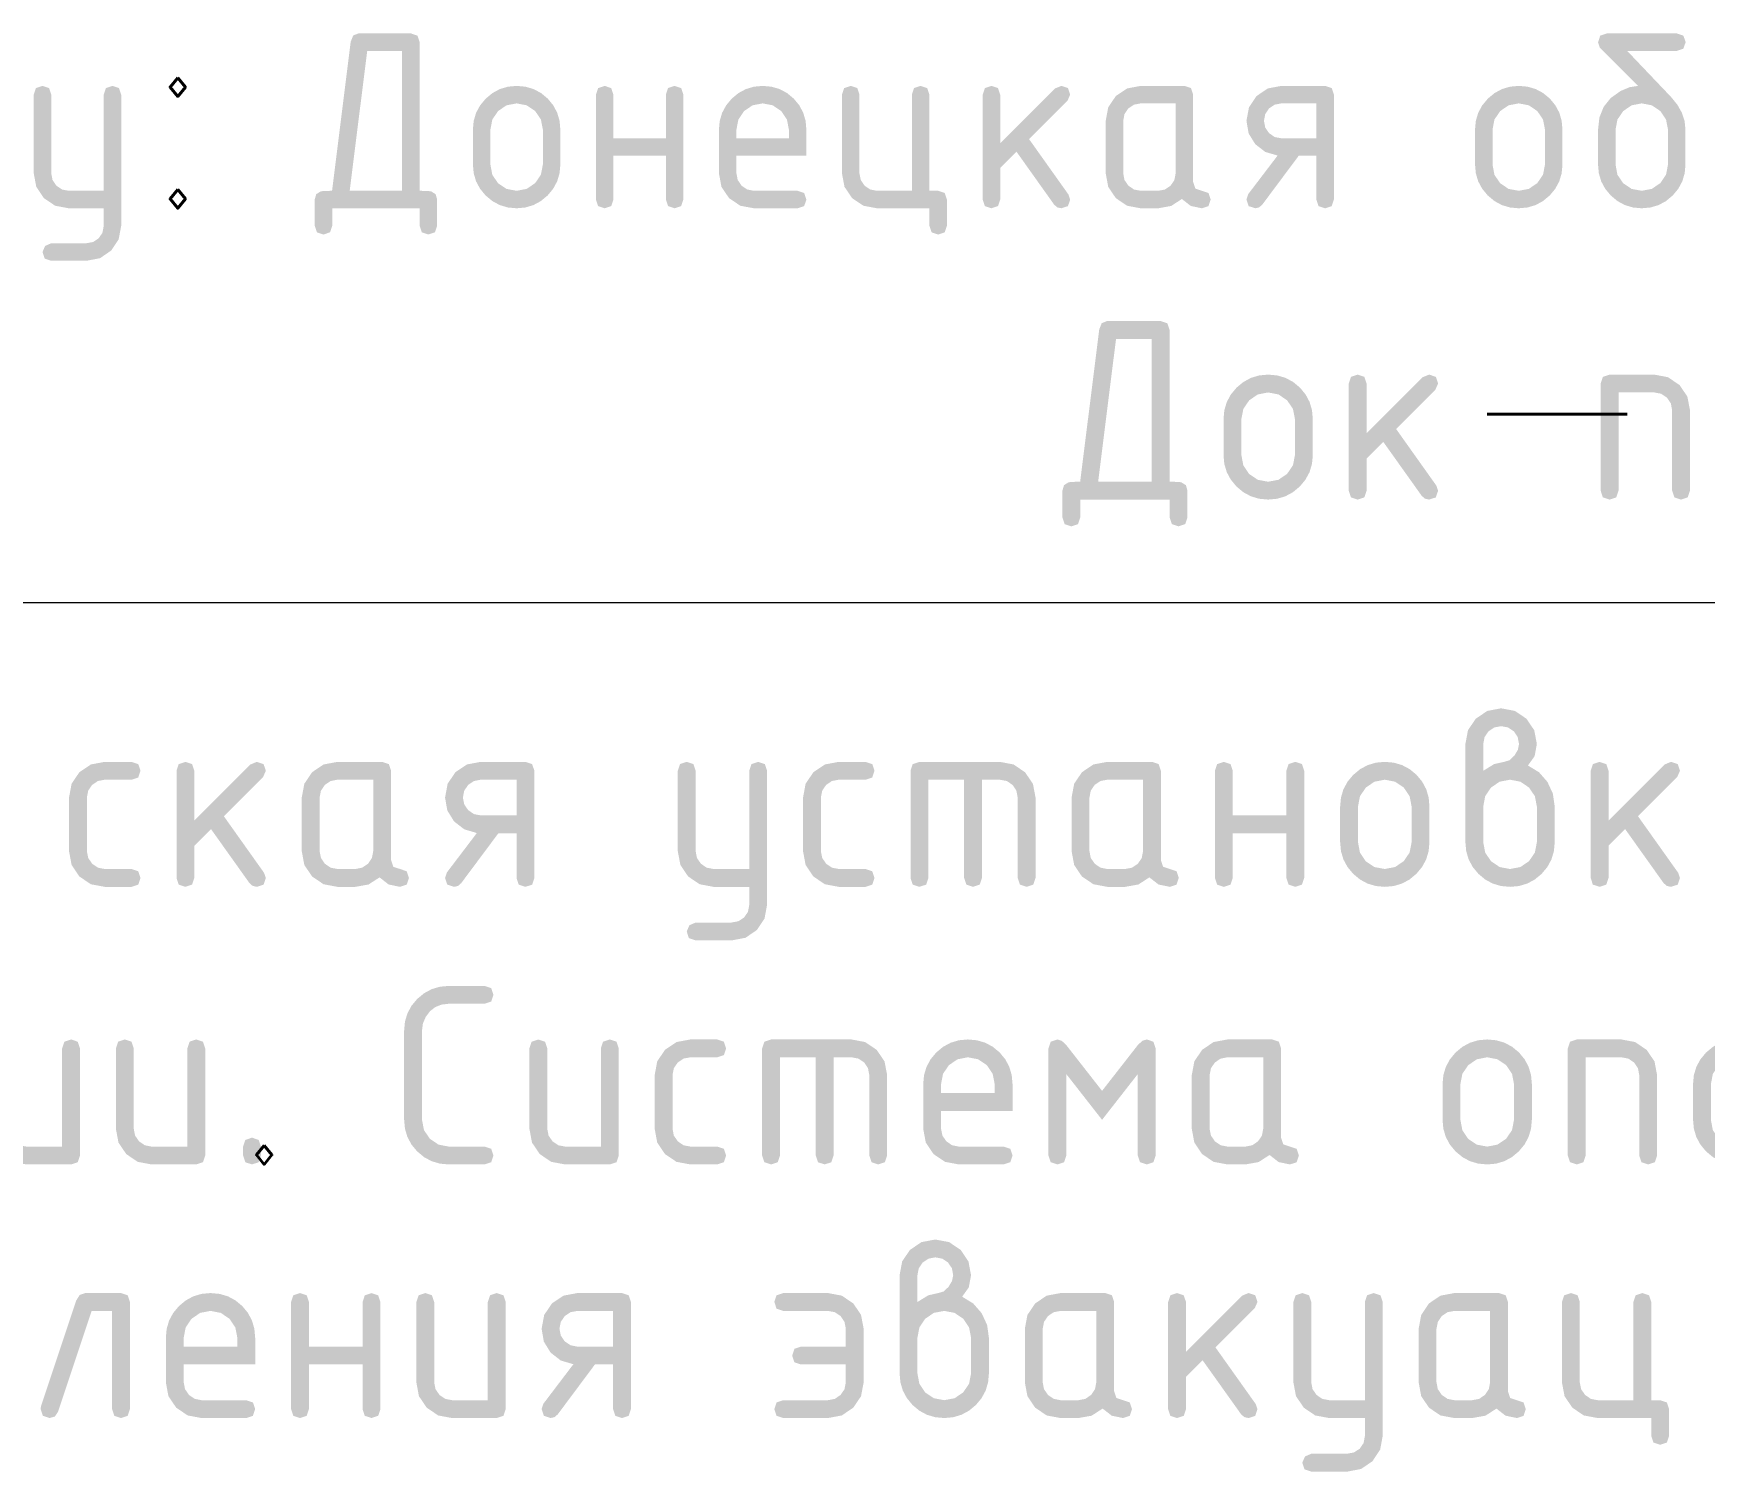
# Model space of a CAD drawing. Header units: millimetres. Extents: x 0 to 420, y 0 to 297.
# Drawn here: x 338.16 to 358.8, y 15.81 to 33.57 of the extents above; entities that cross this region are included whole.
import ezdxf

# ---------------------------------------------------------------- set-up
doc = ezdxf.new("R2010")
doc.units = ezdxf.units.MM
doc.styles.get("Standard").update_dxf_attribs({"font": 'STANDARD'})

msp = doc.modelspace()

# ---------------------------------------------------------------- hatches: boundary and pattern name
h = msp.add_hatch(color=7)
h.paths.add_polyline_path([(342.931117, 31.627748), (343.023307, 31.626095), (343.071677, 31.621134), (343.128245, 31.585718), (343.147193, 31.51971), (343.147193, 31.195595), (343.120046, 31.114705), (343.039155, 31.087557), (342.958057, 31.114705), (342.931117, 31.195595), (342.931117, 31.411672), (341.851286, 31.411672), (341.851286, 31.195595), (341.824139, 31.114705), (341.743248, 31.087557), (341.66215, 31.114705), (341.63521, 31.195595), (341.63521, 31.51971), (341.653882, 31.585718), (341.710175, 31.621134), (341.7582, 31.626095), (341.849632, 31.627748), (342.08004, 33.470461), (342.110357, 33.546391), (342.175401, 33.571885), (342.823079, 33.571885), (342.903969, 33.544737), (342.931117, 33.463846)], flags=0)
h.paths.add_polyline_path([(342.71504, 31.627748), (342.71504, 33.355808), (342.283439, 33.355808), (342.067362, 31.627748)], flags=0)
h = msp.add_hatch(color=7)
h.paths.add_polyline_path([(358.562664, 32.383464), (358.562664, 31.951863), (358.552751, 31.843644), (358.523046, 31.743848), (358.4736, 31.652424), (358.404466, 31.569319), (358.321378, 31.500271), (358.230075, 31.451015), (358.130606, 31.421499), (358.023025, 31.411672), (357.914806, 31.421499), (357.81501, 31.451015), (357.723586, 31.500271), (357.640481, 31.569319), (357.571433, 31.652424), (357.522177, 31.743848), (357.492661, 31.843644), (357.482834, 31.951863), (357.482834, 32.383464), (357.500309, 32.535496), (357.552769, 32.665824), (357.640266, 32.774448), (357.762851, 32.861368), (357.874541, 32.908015), (357.978376, 32.923655), (357.50378, 33.398252), (357.482834, 33.462193), (357.509774, 33.544324), (357.590872, 33.571885), (358.45628, 33.571885), (358.537171, 33.544737), (358.564318, 33.463846), (358.537171, 33.382749), (358.45628, 33.355808), (357.842777, 33.355808), (358.386275, 32.784749), (358.463368, 32.68957), (358.518498, 32.590928), (358.551614, 32.488876)], flags=0)
h.paths.add_polyline_path([(358.346588, 31.951863), (358.346588, 32.383464), (358.322748, 32.507832), (358.251779, 32.61277), (358.147117, 32.683739), (358.023025, 32.707579), (357.898243, 32.683739), (357.793719, 32.61277), (357.722543, 32.507832), (357.69891, 32.383464), (357.69891, 31.951863), (357.722199, 31.826117), (357.792617, 31.721455), (357.897279, 31.651037), (358.023025, 31.627748), (358.147117, 31.651382), (358.251779, 31.722557), (358.322748, 31.827081)], flags=0)
for points in [[(339.029453, 31.192288), (339.029453, 31.411672), (338.597851, 31.411672), (338.430075, 31.443091), (338.290824, 31.537349), (338.196842, 31.676944), (338.165698, 31.843825), (338.165698, 32.815617), (338.192639, 32.896508), (338.273736, 32.923655), (338.354627, 32.896508), (338.381775, 32.815617), (338.381775, 31.843825), (338.397553, 31.761073), (338.445164, 31.691138), (338.5151, 31.643527), (338.597851, 31.627748), (339.029453, 31.627748), (339.029453, 32.815617), (339.056393, 32.896508), (339.137491, 32.923655), (339.218382, 32.896508), (339.245529, 32.815617), (339.245529, 31.195595), (339.214592, 31.029404), (339.122057, 30.889671), (338.984253, 30.795138), (338.818337, 30.763443), (338.381775, 30.763443), (338.300677, 30.79059), (338.273736, 30.871481), (338.306258, 30.946997), (338.381775, 30.979519), (338.813927, 30.979519), (338.897781, 30.994746), (338.967165, 31.040153), (339.013812, 31.108779)], [(345.323953, 32.059901), (345.323953, 31.51971), (345.296806, 31.438613), (345.215915, 31.411672), (345.134818, 31.438613), (345.107877, 31.51971), (345.107877, 32.815617), (345.134818, 32.896508), (345.215915, 32.923655), (345.296806, 32.896508), (345.323953, 32.815617), (345.323953, 32.275977), (345.971631, 32.275977), (345.971631, 32.815617), (345.998572, 32.896508), (346.07967, 32.923655), (346.16056, 32.896508), (346.187708, 32.815617), (346.187708, 31.51971), (346.16056, 31.438613), (346.07967, 31.411672), (345.998572, 31.438613), (345.971631, 31.51971), (345.971631, 32.059901)], [(349.333909, 31.627748), (349.4148, 31.600601), (349.441947, 31.51971), (349.441947, 31.195595), (349.4148, 31.114705), (349.333909, 31.087557), (349.252811, 31.114705), (349.225871, 31.195595), (349.225871, 31.411672), (348.578193, 31.411672), (348.410417, 31.443091), (348.271166, 31.537349), (348.177184, 31.676944), (348.14604, 31.843825), (348.14604, 32.815617), (348.172981, 32.896508), (348.254078, 32.923655), (348.334969, 32.896508), (348.362116, 32.815617), (348.362116, 31.843825), (348.377895, 31.761073), (348.425506, 31.691138), (348.495442, 31.643527), (348.578193, 31.627748), (349.009794, 31.627748), (349.009794, 32.815617), (349.036735, 32.896508), (349.117833, 32.923655), (349.198723, 32.896508), (349.225871, 32.815617), (349.225871, 31.627748)], [(350.100134, 32.21369), (350.779232, 32.892787), (350.85585, 32.923655), (350.936741, 32.896508), (350.963889, 32.815617), (350.931367, 32.740652), (350.456771, 32.266056), (350.942942, 31.581997), (350.963889, 31.518056), (350.936741, 31.438199), (350.85585, 31.411672), (350.804519, 31.422972), (350.766002, 31.457423), (350.301328, 32.110613), (350.100134, 31.909419), (350.100134, 31.51971), (350.072987, 31.438613), (349.992096, 31.411672), (349.910999, 31.438613), (349.884058, 31.51971), (349.884058, 32.815617), (349.910999, 32.896508), (349.992096, 32.923655), (350.072987, 32.896508), (350.100134, 32.815617)], [(354.624981, 28.631724), (355.318409, 29.325153), (355.397233, 29.357123), (355.479847, 29.329494), (355.507476, 29.24688), (355.473852, 29.16971), (354.989334, 28.685192), (355.485428, 27.986802), (355.507476, 27.921759), (355.479847, 27.840179), (355.397233, 27.813169), (355.344799, 27.824814), (355.30518, 27.860023), (354.830584, 28.526442), (354.624981, 28.32139), (354.624981, 27.923412), (354.597351, 27.840592), (354.514738, 27.813169), (354.431917, 27.840592), (354.404494, 27.923412), (354.404494, 29.24688), (354.431917, 29.329494), (354.514738, 29.357123), (354.597351, 29.329494), (354.624981, 29.24688)], [(357.515274, 27.923412), (357.515274, 29.24688), (357.542697, 29.329494), (357.625517, 29.357123), (358.177284, 29.357123), (358.34692, 29.324877), (358.489272, 29.228139), (358.58601, 29.085787), (358.618256, 28.916151), (358.618256, 27.923412), (358.590626, 27.840592), (358.508013, 27.813169), (358.425193, 27.840592), (358.39777, 27.923412), (358.39777, 28.916151), (358.381716, 29.001658), (358.333829, 29.072696), (358.262791, 29.120583), (358.177284, 29.136637), (357.73576, 29.136637), (357.73576, 27.923412), (357.708131, 27.840592), (357.625517, 27.813169), (357.542697, 27.840592)], [(338.821776, 24.132315), (338.821776, 23.470305), (338.837968, 23.386383), (338.886819, 23.314863), (338.95834, 23.266011), (339.042262, 23.249819), (339.373542, 23.249819), (339.456156, 23.22219), (339.483785, 23.139576), (339.456156, 23.056756), (339.373542, 23.029333), (339.042262, 23.029333), (338.871248, 23.061235), (338.729172, 23.157215), (338.633191, 23.299291), (338.60129, 23.470305), (338.60129, 24.132315), (338.633191, 24.303123), (338.729172, 24.445405), (338.871248, 24.541179), (339.042262, 24.573287), (339.373542, 24.573287), (339.456156, 24.545658), (339.483785, 24.463044), (339.456156, 24.380224), (339.373542, 24.352801), (339.042262, 24.352801), (338.957444, 24.336678), (338.886268, 24.288309), (338.837899, 24.216927)], [(340.148996, 23.847888), (340.842424, 24.541317), (340.921248, 24.573287), (341.003862, 24.545658), (341.031491, 24.463044), (340.997867, 24.385874), (340.513349, 23.901356), (341.009443, 23.202966), (341.031491, 23.137923), (341.003862, 23.056343), (340.921248, 23.029333), (340.868814, 23.040978), (340.829195, 23.076187), (340.354599, 23.742606), (340.148996, 23.537554), (340.148996, 23.139576), (340.121366, 23.056756), (340.038752, 23.029333), (339.955932, 23.056756), (339.928509, 23.139576), (339.928509, 24.463044), (339.955932, 24.545658), (340.038752, 24.573287), (340.121366, 24.545658), (340.148996, 24.463044)], [(347.001267, 22.80554), (347.001267, 23.029333), (346.559744, 23.029333), (346.388729, 23.061304), (346.246653, 23.157766), (346.150673, 23.300393), (346.118771, 23.470305), (346.118771, 24.463044), (346.146194, 24.545658), (346.229014, 24.573287), (346.311628, 24.545658), (346.339257, 24.463044), (346.339257, 23.470305), (346.355449, 23.386383), (346.404301, 23.314863), (346.475821, 23.266011), (346.559744, 23.249819), (347.001267, 23.249819), (347.001267, 24.463044), (347.02869, 24.545658), (347.11151, 24.573287), (347.194123, 24.545658), (347.221753, 24.463044), (347.221753, 22.808847), (347.190058, 22.638935), (347.095525, 22.496308), (346.954896, 22.400052), (346.785742, 22.367875), (346.339257, 22.367875), (346.256437, 22.395505), (346.229014, 22.478118), (346.262087, 22.554737), (346.339257, 22.588361), (346.780781, 22.588361), (346.866288, 22.603933), (346.937326, 22.650097), (346.985213, 22.719964)], [(347.885966, 24.132315), (347.885966, 23.470305), (347.902157, 23.386383), (347.951009, 23.314863), (348.022529, 23.266011), (348.106452, 23.249819), (348.437732, 23.249819), (348.520345, 23.22219), (348.547975, 23.139576), (348.520345, 23.056756), (348.437732, 23.029333), (348.106452, 23.029333), (347.935437, 23.061235), (347.793361, 23.157215), (347.697381, 23.299291), (347.665479, 23.470305), (347.665479, 24.132315), (347.697381, 24.303123), (347.793361, 24.445405), (347.935437, 24.541179), (348.106452, 24.573287), (348.437732, 24.573287), (348.520345, 24.545658), (348.547975, 24.463044), (348.520345, 24.380224), (348.437732, 24.352801), (348.106452, 24.352801), (348.021633, 24.336678), (347.950458, 24.288309), (347.902089, 24.216927)], [(349.102942, 24.573287), (350.095681, 24.573287), (350.265317, 24.541041), (350.407669, 24.444303), (350.504407, 24.301952), (350.536653, 24.132315), (350.536653, 23.139576), (350.509023, 23.056756), (350.42641, 23.029333), (350.34359, 23.056756), (350.316167, 23.139576), (350.316167, 24.132315), (350.300182, 24.217822), (350.252777, 24.28886), (350.18167, 24.336747), (350.095681, 24.352801), (349.875195, 24.352801), (349.875195, 23.139576), (349.847565, 23.056756), (349.764952, 23.029333), (349.682132, 23.056756), (349.654709, 23.139576), (349.654709, 24.352801), (349.213185, 24.352801), (349.213185, 23.139576), (349.185555, 23.056756), (349.102942, 23.029333), (349.020122, 23.056756), (348.992699, 23.139576), (348.992699, 24.463044), (349.020122, 24.545658)], [(352.971926, 23.690792), (352.971926, 23.139576), (352.944296, 23.056756), (352.861683, 23.029333), (352.778863, 23.056756), (352.75144, 23.139576), (352.75144, 24.463044), (352.778863, 24.545658), (352.861683, 24.573287), (352.944296, 24.545658), (352.971926, 24.463044), (352.971926, 23.911829), (353.633935, 23.911829), (353.633935, 24.463044), (353.661358, 24.545658), (353.744178, 24.573287), (353.826792, 24.545658), (353.854422, 24.463044), (353.854422, 23.139576), (353.826792, 23.056756), (353.744178, 23.029333), (353.661358, 23.056756), (353.633935, 23.139576), (353.633935, 23.690792)], [(357.61205, 23.847888), (358.305479, 24.541317), (358.384303, 24.573287), (358.466916, 24.545658), (358.494546, 24.463044), (358.460922, 24.385874), (357.976403, 23.901356), (358.472497, 23.202966), (358.494546, 23.137923), (358.466916, 23.056343), (358.384303, 23.029333), (358.331868, 23.040978), (358.29225, 23.076187), (357.817653, 23.742606), (357.61205, 23.537554), (357.61205, 23.139576), (357.584421, 23.056756), (357.501807, 23.029333), (357.418987, 23.056756), (357.391564, 23.139576), (357.391564, 24.463044), (357.418987, 24.545658), (357.501807, 24.573287), (357.584421, 24.545658), (357.61205, 24.463044)], [(343.732444, 21.805619), (343.815058, 21.777989), (343.842688, 21.695376), (343.815058, 21.612555), (343.732444, 21.585132), (343.290921, 21.585132), (343.201736, 21.574901), (343.124385, 21.544205), (343.05892, 21.493045), (343.005392, 21.421422), (342.971423, 21.34122), (342.960192, 21.254403), (342.960192, 20.151422), (342.984308, 20.024435), (343.057206, 19.917706), (343.163935, 19.844808), (343.290921, 19.820692), (343.732444, 19.820692), (343.815058, 19.793063), (343.842688, 19.710449), (343.815058, 19.627629), (343.732444, 19.600206), (343.290921, 19.600206), (343.180644, 19.61024), (343.078841, 19.640376), (342.985513, 19.690666), (342.900661, 19.761161), (342.830165, 19.846014), (342.779876, 19.939341), (342.74974, 20.041144), (342.739706, 20.151422), (342.739706, 21.254403), (342.74974, 21.364362), (342.779876, 21.466001), (342.830165, 21.559268), (342.900661, 21.644113), (342.985513, 21.714694), (343.078841, 21.765173), (343.180644, 21.795499), (343.290921, 21.805619)], [(338.736404, 21.033917), (338.736404, 19.710449), (338.708774, 19.627629), (338.626161, 19.600206), (338.074394, 19.600206), (337.90338, 19.632108), (337.761304, 19.728088), (337.665324, 19.870164), (337.633422, 20.041178), (337.633422, 21.033917), (337.660845, 21.116531), (337.743665, 21.14416), (337.826279, 21.116531), (337.853908, 21.033917), (337.853908, 20.041178), (337.8701, 19.957256), (337.918952, 19.885736), (337.990472, 19.836884), (338.074394, 19.820692), (338.515918, 19.820692), (338.515918, 21.033917), (338.543341, 21.116531), (338.626161, 21.14416), (338.708774, 21.116531)], [(340.283112, 21.033917), (340.283112, 19.710449), (340.255482, 19.627629), (340.172869, 19.600206), (339.621102, 19.600206), (339.450088, 19.632108), (339.308012, 19.728088), (339.212032, 19.870164), (339.18013, 20.041178), (339.18013, 21.033917), (339.207553, 21.116531), (339.290373, 21.14416), (339.372987, 21.116531), (339.400616, 21.033917), (339.400616, 20.041178), (339.416808, 19.957256), (339.46566, 19.885736), (339.53718, 19.836884), (339.621102, 19.820692), (340.062626, 19.820692), (340.062626, 21.033917), (340.090049, 21.116531), (340.172869, 21.14416), (340.255482, 21.116531)], [(345.389396, 21.033917), (345.389396, 19.710449), (345.361766, 19.627629), (345.279153, 19.600206), (344.727386, 19.600206), (344.556372, 19.632108), (344.414296, 19.728088), (344.318315, 19.870164), (344.286414, 20.041178), (344.286414, 21.033917), (344.313837, 21.116531), (344.396657, 21.14416), (344.47927, 21.116531), (344.5069, 21.033917), (344.5069, 20.041178), (344.523092, 19.957256), (344.571943, 19.885736), (344.643464, 19.836884), (344.727386, 19.820692), (345.16891, 19.820692), (345.16891, 21.033917), (345.196332, 21.116531), (345.279153, 21.14416), (345.361766, 21.116531)], [(346.053608, 20.703188), (346.053608, 20.041178), (346.0698, 19.957256), (346.118651, 19.885736), (346.190172, 19.836884), (346.274094, 19.820692), (346.605375, 19.820692), (346.687988, 19.793063), (346.715618, 19.710449), (346.687988, 19.627629), (346.605375, 19.600206), (346.274094, 19.600206), (346.10308, 19.632108), (345.961004, 19.728088), (345.865024, 19.870164), (345.833122, 20.041178), (345.833122, 20.703188), (345.865024, 20.873996), (345.961004, 21.016278), (346.10308, 21.112052), (346.274094, 21.14416), (346.605375, 21.14416), (346.687988, 21.116531), (346.715618, 21.033917), (346.687988, 20.951097), (346.605375, 20.923674), (346.274094, 20.923674), (346.189276, 20.907551), (346.1181, 20.859182), (346.069731, 20.7878)], [(347.270585, 21.14416), (348.263323, 21.14416), (348.43296, 21.111914), (348.575311, 21.015176), (348.672049, 20.872825), (348.704296, 20.703188), (348.704296, 19.710449), (348.676666, 19.627629), (348.594052, 19.600206), (348.511232, 19.627629), (348.483809, 19.710449), (348.483809, 20.703188), (348.467824, 20.788695), (348.42042, 20.859733), (348.349313, 20.90762), (348.263323, 20.923674), (348.042837, 20.923674), (348.042837, 19.710449), (348.015208, 19.627629), (347.932594, 19.600206), (347.849774, 19.627629), (347.822351, 19.710449), (347.822351, 20.923674), (347.380828, 20.923674), (347.380828, 19.710449), (347.353198, 19.627629), (347.270585, 19.600206), (347.187765, 19.627629), (347.160342, 19.710449), (347.160342, 21.033917), (347.187765, 21.116531)], [(351.358174, 20.151422), (350.91665, 20.716417), (350.91665, 19.710449), (350.889021, 19.627629), (350.806407, 19.600206), (350.723587, 19.627629), (350.696164, 19.710449), (350.696164, 21.033917), (350.723587, 21.116531), (350.806407, 21.14416), (350.861322, 21.126521), (350.91665, 21.074156), (351.358174, 20.50916), (351.799146, 21.074156), (351.854061, 21.126521), (351.909389, 21.14416), (351.992002, 21.116531), (352.019632, 21.033917), (352.019632, 19.710449), (351.992002, 19.627629), (351.909389, 19.600206), (351.826569, 19.627629), (351.799146, 19.710449), (351.799146, 20.716417)], [(357.109344, 19.710449), (357.109344, 21.033917), (357.136767, 21.116531), (357.219587, 21.14416), (357.771354, 21.14416), (357.94099, 21.111914), (358.083342, 21.015176), (358.18008, 20.872825), (358.212326, 20.703188), (358.212326, 19.710449), (358.184696, 19.627629), (358.102083, 19.600206), (358.019263, 19.627629), (357.99184, 19.710449), (357.99184, 20.703188), (357.975786, 20.788695), (357.927899, 20.859733), (357.856861, 20.90762), (357.771354, 20.923674), (357.32983, 20.923674), (357.32983, 19.710449), (357.302201, 19.627629), (357.219587, 19.600206), (357.136767, 19.627629)], [(340.750591, 19.820692), (340.778014, 19.903306), (340.860834, 19.930935), (340.943448, 19.903306), (340.971077, 19.820692), (340.971077, 19.710449), (340.943448, 19.627629), (340.860834, 19.600206), (340.778014, 19.627629), (340.750591, 19.710449)], [(338.801499, 18.011367), (339.243022, 18.011367), (339.325636, 17.983737), (339.353265, 17.901124), (339.353265, 16.577656), (339.325636, 16.494836), (339.243022, 16.467413), (339.160202, 16.494836), (339.132779, 16.577656), (339.132779, 17.79088), (338.880323, 17.79088), (338.464155, 16.542378), (338.425777, 16.486085), (338.360527, 16.467413), (338.277707, 16.495249), (338.250284, 16.579309), (338.255245, 16.612933), (338.691256, 17.920967), (338.733768, 17.988698)], [(341.564186, 17.128871), (341.564186, 16.577656), (341.536556, 16.494836), (341.453943, 16.467413), (341.371123, 16.494836), (341.3437, 16.577656), (341.3437, 17.901124), (341.371123, 17.983737), (341.453943, 18.011367), (341.536556, 17.983737), (341.564186, 17.901124), (341.564186, 17.349908), (342.226196, 17.349908), (342.226196, 17.901124), (342.253618, 17.983737), (342.336439, 18.011367), (342.419052, 17.983737), (342.446682, 17.901124), (342.446682, 16.577656), (342.419052, 16.494836), (342.336439, 16.467413), (342.253618, 16.494836), (342.226196, 16.577656), (342.226196, 17.128871)], [(343.99339, 17.901124), (343.99339, 16.577656), (343.96576, 16.494836), (343.883147, 16.467413), (343.33138, 16.467413), (343.160366, 16.499314), (343.01829, 16.595295), (342.92231, 16.73737), (342.890408, 16.908385), (342.890408, 17.901124), (342.917831, 17.983737), (343.000651, 18.011367), (343.083264, 17.983737), (343.110894, 17.901124), (343.110894, 16.908385), (343.127086, 16.824462), (343.175937, 16.752942), (343.247458, 16.704091), (343.33138, 16.687899), (343.772904, 16.687899), (343.772904, 17.901124), (343.800327, 17.983737), (343.883147, 18.011367), (343.96576, 17.983737)], [(348.193539, 17.128871), (347.641773, 17.128871), (347.558953, 17.156294), (347.53153, 17.239114), (347.558953, 17.32221), (347.641773, 17.349908), (348.193539, 17.349908), (348.193539, 17.570394), (348.177485, 17.655902), (348.129598, 17.72694), (348.058561, 17.774826), (347.973053, 17.79088), (347.421287, 17.79088), (347.338467, 17.818303), (347.311044, 17.901124), (347.338467, 17.983737), (347.421287, 18.011367), (347.973053, 18.011367), (348.143861, 17.979258), (348.286144, 17.883485), (348.381917, 17.741202), (348.414026, 17.570394), (348.414026, 16.908385), (348.381917, 16.73737), (348.286144, 16.595295), (348.143861, 16.499314), (347.973053, 16.467413), (347.421287, 16.467413), (347.338467, 16.494836), (347.311044, 16.577656), (347.338467, 16.660269), (347.421287, 16.687899), (347.973053, 16.687899), (348.057665, 16.704022), (348.129047, 16.752391), (348.177416, 16.823567), (348.193539, 16.908385)], [(352.394572, 17.285967), (353.088001, 17.979396), (353.166825, 18.011367), (353.249438, 17.983737), (353.277068, 17.901124), (353.243444, 17.823953), (352.758926, 17.339435), (353.255019, 16.641045), (353.277068, 16.576002), (353.249438, 16.494422), (353.166825, 16.467413), (353.11439, 16.479057), (353.074772, 16.514266), (352.600176, 17.180685), (352.394572, 16.975633), (352.394572, 16.577656), (352.366943, 16.494836), (352.284329, 16.467413), (352.201509, 16.494836), (352.174086, 16.577656), (352.174086, 17.901124), (352.201509, 17.983737), (352.284329, 18.011367), (352.366943, 17.983737), (352.394572, 17.901124)], [(354.60329, 16.243619), (354.60329, 16.467413), (354.161766, 16.467413), (353.990752, 16.499383), (353.848676, 16.595846), (353.752696, 16.738473), (353.720794, 16.908385), (353.720794, 17.901124), (353.748217, 17.983737), (353.831037, 18.011367), (353.913651, 17.983737), (353.94128, 17.901124), (353.94128, 16.908385), (353.957472, 16.824462), (354.006324, 16.752942), (354.077844, 16.704091), (354.161766, 16.687899), (354.60329, 16.687899), (354.60329, 17.901124), (354.630713, 17.983737), (354.713533, 18.011367), (354.796146, 17.983737), (354.823776, 17.901124), (354.823776, 16.246926), (354.792081, 16.077014), (354.697548, 15.934387), (354.556919, 15.838131), (354.387765, 15.805954), (353.94128, 15.805954), (353.85846, 15.833584), (353.831037, 15.916197), (353.86411, 15.992816), (353.94128, 16.02644), (354.382804, 16.02644), (354.468311, 16.042012), (354.539349, 16.088176), (354.587236, 16.158043)], [(358.250353, 16.687899), (358.332967, 16.660269), (358.360596, 16.577656), (358.360596, 16.246926), (358.332967, 16.164313), (358.250353, 16.136683), (358.167533, 16.164313), (358.14011, 16.246926), (358.14011, 16.467413), (357.478101, 16.467413), (357.307086, 16.499383), (357.16501, 16.595846), (357.06903, 16.738473), (357.037128, 16.908385), (357.037128, 17.901124), (357.064551, 17.983737), (357.147371, 18.011367), (357.229985, 17.983737), (357.257615, 17.901124), (357.257615, 16.908385), (357.273806, 16.824462), (357.322658, 16.752942), (357.394178, 16.704091), (357.478101, 16.687899), (357.919624, 16.687899), (357.919624, 17.901124), (357.947047, 17.983737), (358.029867, 18.011367), (358.112481, 17.983737), (358.14011, 17.901124), (358.14011, 16.687899)]]:
    msp.add_hatch(color=7).paths.add_polyline_path(points, flags=0)
h = msp.add_hatch(color=7)
h.paths.add_polyline_path([(343.588796, 31.951863), (343.588796, 32.383464), (343.598623, 32.491365), (343.628139, 32.590997), (343.677395, 32.682361), (343.746443, 32.765457), (343.829547, 32.834591), (343.920972, 32.884037), (344.020767, 32.913742), (344.128987, 32.923655), (344.237912, 32.913845), (344.338104, 32.88445), (344.429511, 32.835521), (344.512081, 32.76711), (344.580492, 32.684531), (344.629421, 32.593064), (344.658816, 32.492708), (344.668626, 32.383464), (344.668626, 31.951863), (344.658713, 31.843644), (344.629008, 31.743848), (344.579562, 31.652424), (344.510428, 31.569319), (344.42734, 31.500271), (344.336037, 31.451015), (344.236568, 31.421499), (344.128987, 31.411672), (344.020767, 31.421499), (343.920972, 31.451015), (343.829547, 31.500271), (343.746443, 31.569319), (343.677395, 31.652424), (343.628139, 31.743848), (343.598623, 31.843644)], flags=0)
h.paths.add_polyline_path([(344.45255, 31.951863), (344.45255, 32.383464), (344.42871, 32.507832), (344.357741, 32.61277), (344.253079, 32.683739), (344.128987, 32.707579), (344.004205, 32.683739), (343.899681, 32.61277), (343.828505, 32.507832), (343.804872, 32.383464), (343.804872, 31.951863), (343.828161, 31.826117), (343.898579, 31.721455), (344.003241, 31.651037), (344.128987, 31.627748), (344.253079, 31.651382), (344.357741, 31.722557), (344.42871, 31.827081)], flags=0)
h = msp.add_hatch(color=7)
h.paths.add_polyline_path([(347.16715, 32.707579), (347.042368, 32.683739), (346.937844, 32.61277), (346.866668, 32.507832), (346.843035, 32.383464), (346.843035, 32.275977), (347.490713, 32.275977), (347.490713, 32.383464), (347.466873, 32.507832), (347.395904, 32.61277), (347.291242, 32.683739)], flags=0)
h.paths.add_polyline_path([(346.843035, 32.059901), (346.843035, 31.843825), (346.858813, 31.761073), (346.906425, 31.691138), (346.97636, 31.643527), (347.059111, 31.627748), (347.598751, 31.627748), (347.679642, 31.600601), (347.706789, 31.51971), (347.679642, 31.438613), (347.598751, 31.411672), (347.059111, 31.411672), (346.891335, 31.442816), (346.752084, 31.536798), (346.658102, 31.676049), (346.626959, 31.843825), (346.626959, 32.383464), (346.636786, 32.491365), (346.666302, 32.590997), (346.715558, 32.682361), (346.784606, 32.765457), (346.86771, 32.834591), (346.959135, 32.884037), (347.05893, 32.913742), (347.16715, 32.923655), (347.276075, 32.913845), (347.376267, 32.88445), (347.467674, 32.835521), (347.550244, 32.76711), (347.618655, 32.684531), (347.667584, 32.593064), (347.696979, 32.492708), (347.706789, 32.383464), (347.706789, 32.059901)], flags=0)
h = msp.add_hatch(color=7)
h.paths.add_polyline_path([(352.266894, 32.707579), (351.835292, 32.707579), (351.751645, 32.691869), (351.682054, 32.64474), (351.634925, 32.574943), (351.619216, 32.491503), (351.619216, 31.843825), (351.634994, 31.761073), (351.682606, 31.691138), (351.752541, 31.643527), (351.835292, 31.627748), (352.051369, 31.627748), (352.134326, 31.643458), (352.204055, 31.690587), (352.251184, 31.760178), (352.266894, 31.843825)], flags=0)
h.paths.add_polyline_path([(352.699047, 31.51971), (352.671899, 31.438613), (352.591008, 31.411672), (352.453894, 31.440266), (352.344064, 31.526325), (352.210945, 31.440266), (352.051369, 31.411672), (351.835292, 31.411672), (351.667516, 31.442816), (351.528265, 31.536798), (351.434283, 31.676049), (351.403139, 31.843825), (351.403139, 32.491503), (351.434283, 32.659072), (351.528265, 32.79853), (351.667516, 32.892305), (351.835292, 32.923655), (352.374932, 32.923655), (352.455823, 32.896508), (352.48297, 32.815617), (352.48297, 31.735786), (352.509911, 31.654689), (352.591008, 31.627748), (352.671899, 31.600601)], flags=0)
h = msp.add_hatch(color=7)
h.paths.add_polyline_path([(353.525906, 32.063208), (353.373357, 32.107857), (353.249747, 32.203768), (353.168167, 32.33606), (353.141157, 32.491503), (353.172301, 32.659072), (353.266283, 32.79853), (353.405534, 32.892305), (353.57331, 32.923655), (354.11295, 32.923655), (354.193841, 32.896508), (354.220988, 32.815617), (354.220988, 31.51971), (354.193841, 31.438613), (354.11295, 31.411672), (354.031852, 31.438613), (354.004912, 31.51971), (354.004912, 32.059901), (353.786079, 32.059901), (353.335736, 31.455769), (353.297633, 31.422558), (353.249195, 31.411672), (353.168098, 31.438613), (353.141157, 31.51971), (353.162103, 31.585305)], flags=0)
h.paths.add_polyline_path([(353.357234, 32.491503), (353.373012, 32.409234), (353.420623, 32.339367), (353.490559, 32.291756), (353.57331, 32.275977), (354.004912, 32.275977), (354.004912, 32.707579), (353.57331, 32.707579), (353.489663, 32.691869), (353.420072, 32.64474), (353.372943, 32.574943)], flags=0)
h = msp.add_hatch(color=7)
h.paths.add_polyline_path([(355.963752, 31.951863), (355.963752, 32.383464), (355.973579, 32.491365), (356.003095, 32.590997), (356.052351, 32.682361), (356.1214, 32.765457), (356.204504, 32.834591), (356.295928, 32.884037), (356.395724, 32.913742), (356.503943, 32.923655), (356.612868, 32.913845), (356.71306, 32.88445), (356.804467, 32.835521), (356.887038, 32.76711), (356.955449, 32.684531), (357.004378, 32.593064), (357.033773, 32.492708), (357.043583, 32.383464), (357.043583, 31.951863), (357.03367, 31.843644), (357.003964, 31.743848), (356.954519, 31.652424), (356.885384, 31.569319), (356.802297, 31.500271), (356.710993, 31.451015), (356.611525, 31.421499), (356.503943, 31.411672), (356.395724, 31.421499), (356.295928, 31.451015), (356.204504, 31.500271), (356.1214, 31.569319), (356.052351, 31.652424), (356.003095, 31.743848), (355.973579, 31.843644)], flags=0)
h.paths.add_polyline_path([(356.827506, 31.951863), (356.827506, 32.383464), (356.803666, 32.507832), (356.732697, 32.61277), (356.628035, 32.683739), (356.503943, 32.707579), (356.379162, 32.683739), (356.274638, 32.61277), (356.203462, 32.507832), (356.179829, 32.383464), (356.179829, 31.951863), (356.203117, 31.826117), (356.273535, 31.721455), (356.378197, 31.651037), (356.503943, 31.627748), (356.628035, 31.651382), (356.732697, 31.722557), (356.803666, 31.827081)], flags=0)
h = msp.add_hatch(color=7)
h.paths.add_polyline_path([(352.19214, 28.033655), (352.286397, 28.032002), (352.336007, 28.027041), (352.393333, 27.991143), (352.412626, 27.923412), (352.412626, 27.592683), (352.384996, 27.51007), (352.302383, 27.48244), (352.219563, 27.51007), (352.19214, 27.592683), (352.19214, 27.813169), (351.089158, 27.813169), (351.089158, 27.592683), (351.061528, 27.51007), (350.978915, 27.48244), (350.896095, 27.51007), (350.868672, 27.592683), (350.868672, 27.923412), (350.887826, 27.991143), (350.945842, 28.027041), (350.994349, 28.032002), (351.087504, 28.033655), (351.323424, 29.914953), (351.354086, 29.992606), (351.419887, 30.018582), (352.081897, 30.018582), (352.16451, 29.990952), (352.19214, 29.908338)], flags=0)
h.paths.add_polyline_path([(351.971653, 28.033655), (351.971653, 29.798095), (351.530681, 29.798095), (351.309644, 28.033655)], flags=0)
h = msp.add_hatch(color=7)
h.paths.add_polyline_path([(352.857786, 28.364384), (352.857786, 28.805908), (352.86782, 28.915867), (352.897956, 29.017506), (352.948246, 29.110773), (353.018741, 29.195617), (353.103594, 29.266199), (353.196922, 29.316678), (353.298724, 29.347003), (353.409002, 29.357123), (353.520623, 29.347107), (353.623149, 29.317091), (353.71658, 29.267129), (353.800916, 29.197271), (353.870774, 29.112943), (353.920736, 29.019573), (353.950752, 28.91721), (353.960768, 28.805908), (353.960768, 28.364384), (353.950648, 28.254107), (353.920323, 28.152304), (353.869843, 28.058977), (353.799262, 27.974124), (353.714409, 27.903629), (353.621082, 27.853339), (353.519279, 27.823203), (353.409002, 27.813169), (353.298724, 27.823203), (353.196922, 27.853339), (353.103594, 27.903629), (353.018741, 27.974124), (352.948246, 28.058977), (352.897956, 28.152304), (352.86782, 28.254107)], flags=0)
h.paths.add_polyline_path([(353.740282, 28.364384), (353.740282, 28.805908), (353.71596, 28.932481), (353.643268, 29.039623), (353.536057, 29.112315), (353.409002, 29.136637), (353.282015, 29.112315), (353.175286, 29.039623), (353.102388, 28.932481), (353.078272, 28.805908), (353.078272, 28.364384), (353.10225, 28.236227), (353.174184, 28.129567), (353.280844, 28.057633), (353.409002, 28.033655), (353.536057, 28.057771), (353.643268, 28.130669), (353.71596, 28.237398)], flags=0)
h = msp.add_hatch(color=7)
h.paths.add_polyline_path([(356.065342, 24.463044), (356.199839, 24.545658), (356.32276, 24.573287), (356.388423, 24.592373), (356.449539, 24.649906), (356.492465, 24.72184), (356.506866, 24.793773), (356.490811, 24.879763), (356.442925, 24.95087), (356.371818, 24.998274), (356.285828, 25.014259), (356.20101, 24.998136), (356.129834, 24.949767), (356.081465, 24.878592), (356.065342, 24.793773)], flags=0)
h.paths.add_polyline_path([(356.617109, 24.528088), (356.753052, 24.44575), (356.85799, 24.325792), (356.925238, 24.180546), (356.947838, 24.022072), (356.947838, 23.580549), (356.937718, 23.469642), (356.907392, 23.367573), (356.856913, 23.274288), (356.786332, 23.189737), (356.701479, 23.11956), (356.608151, 23.069434), (356.506349, 23.039358), (356.396071, 23.029333), (356.285165, 23.039367), (356.183095, 23.069503), (356.089811, 23.119793), (356.00526, 23.190288), (355.935083, 23.275141), (355.884957, 23.368468), (355.854881, 23.470271), (355.844856, 23.580549), (355.844856, 24.793773), (355.876826, 24.964581), (355.973289, 25.106864), (356.115916, 25.202637), (356.285828, 25.234746), (356.456912, 25.202499), (356.59947, 25.105761), (356.695243, 24.96341), (356.727352, 24.793773), (356.699722, 24.643774)], flags=0)
h.paths.add_polyline_path([(356.727352, 23.580549), (356.727352, 24.022072), (356.703098, 24.148645), (356.630889, 24.255787), (356.524229, 24.328479), (356.396071, 24.352801), (356.267914, 24.328479), (356.161254, 24.255787), (356.08932, 24.148645), (356.065342, 24.022072), (356.065342, 23.580549), (356.08932, 23.452391), (356.161254, 23.345731), (356.267914, 23.273797), (356.396071, 23.249819), (356.524229, 23.273935), (356.630889, 23.346833), (356.703098, 23.453562)], flags=0)
h = msp.add_hatch(color=7)
h.paths.add_polyline_path([(342.357713, 24.352801), (341.91619, 24.352801), (341.831371, 24.336678), (341.760196, 24.288309), (341.711827, 24.216927), (341.695704, 24.132315), (341.695704, 23.470305), (341.711896, 23.386383), (341.760747, 23.314863), (341.832267, 23.266011), (341.91619, 23.249819), (342.137227, 23.249819), (342.221839, 23.265942), (342.293221, 23.314312), (342.34159, 23.385487), (342.357713, 23.470305)], flags=0)
h.paths.add_polyline_path([(342.798685, 23.139576), (342.771056, 23.056756), (342.688442, 23.029333), (342.548365, 23.05841), (342.435986, 23.146191), (342.300249, 23.05841), (342.137227, 23.029333), (341.91619, 23.029333), (341.745175, 23.061235), (341.603099, 23.157215), (341.507119, 23.299291), (341.475218, 23.470305), (341.475218, 24.132315), (341.507119, 24.303123), (341.603099, 24.445405), (341.745175, 24.541179), (341.91619, 24.573287), (342.467956, 24.573287), (342.55057, 24.545658), (342.578199, 24.463044), (342.578199, 23.360062), (342.605622, 23.277242), (342.688442, 23.249819), (342.771056, 23.22219)], flags=0)
h = msp.add_hatch(color=7)
h.paths.add_polyline_path([(343.637309, 23.694099), (343.481591, 23.739988), (343.355638, 23.837966), (343.272542, 23.973152), (343.244844, 24.132315), (343.276745, 24.303123), (343.372726, 24.445405), (343.514801, 24.541179), (343.685816, 24.573287), (344.237582, 24.573287), (344.320196, 24.545658), (344.347825, 24.463044), (344.347825, 23.139576), (344.320196, 23.056756), (344.237582, 23.029333), (344.154762, 23.056756), (344.127339, 23.139576), (344.127339, 23.690792), (343.902995, 23.690792), (343.443832, 23.074533), (343.404627, 23.040564), (343.355087, 23.029333), (343.272267, 23.056756), (343.244844, 23.139576), (343.266892, 23.206273)], flags=0)
h.paths.add_polyline_path([(343.46533, 24.132315), (343.481522, 24.047979), (343.530373, 23.976872), (343.601893, 23.928021), (343.685816, 23.911829), (344.127339, 23.911829), (344.127339, 24.352801), (343.685816, 24.352801), (343.600998, 24.336678), (343.529822, 24.288309), (343.481453, 24.216927)], flags=0)
h = msp.add_hatch(color=7)
h.paths.add_polyline_path([(351.864309, 24.352801), (351.422786, 24.352801), (351.337968, 24.336678), (351.266792, 24.288309), (351.218423, 24.216927), (351.2023, 24.132315), (351.2023, 23.470305), (351.218492, 23.386383), (351.267343, 23.314863), (351.338863, 23.266011), (351.422786, 23.249819), (351.643823, 23.249819), (351.728435, 23.265942), (351.799817, 23.314312), (351.848186, 23.385487), (351.864309, 23.470305)], flags=0)
h.paths.add_polyline_path([(352.305282, 23.139576), (352.277652, 23.056756), (352.195038, 23.029333), (352.054961, 23.05841), (351.942582, 23.146191), (351.806845, 23.05841), (351.643823, 23.029333), (351.422786, 23.029333), (351.251771, 23.061235), (351.109696, 23.157215), (351.013715, 23.299291), (350.981814, 23.470305), (350.981814, 24.132315), (351.013715, 24.303123), (351.109696, 24.445405), (351.251771, 24.541179), (351.422786, 24.573287), (351.974552, 24.573287), (352.057166, 24.545658), (352.084795, 24.463044), (352.084795, 23.360062), (352.112218, 23.277242), (352.195038, 23.249819), (352.277652, 23.22219)], flags=0)
h = msp.add_hatch(color=7)
h.paths.add_polyline_path([(354.298148, 23.580549), (354.298148, 24.022072), (354.308182, 24.132031), (354.338318, 24.23367), (354.388607, 24.326937), (354.459103, 24.411781), (354.543955, 24.482363), (354.637283, 24.532842), (354.739086, 24.563167), (354.849363, 24.573287), (354.960984, 24.563271), (355.06351, 24.533255), (355.156941, 24.483293), (355.241277, 24.413435), (355.311135, 24.329107), (355.361098, 24.235737), (355.391113, 24.133374), (355.40113, 24.022072), (355.40113, 23.580549), (355.39101, 23.470271), (355.360684, 23.368468), (355.310205, 23.275141), (355.239624, 23.190288), (355.154771, 23.119793), (355.061443, 23.069503), (354.959641, 23.039367), (354.849363, 23.029333), (354.739086, 23.039367), (354.637283, 23.069503), (354.543955, 23.119793), (354.459103, 23.190288), (354.388607, 23.275141), (354.338318, 23.368468), (354.308182, 23.470271)], flags=0)
h.paths.add_polyline_path([(355.180644, 23.580549), (355.180644, 24.022072), (355.156321, 24.148645), (355.08363, 24.255787), (354.976418, 24.328479), (354.849363, 24.352801), (354.722377, 24.328479), (354.615648, 24.255787), (354.54275, 24.148645), (354.518634, 24.022072), (354.518634, 23.580549), (354.542612, 23.452391), (354.614545, 23.345731), (354.721206, 23.273797), (354.849363, 23.249819), (354.976418, 23.273935), (355.08363, 23.346833), (355.156321, 23.453562)], flags=0)
h = msp.add_hatch(color=7)
h.paths.add_polyline_path([(349.700671, 20.923674), (349.573685, 20.899352), (349.466956, 20.82666), (349.394058, 20.719518), (349.369942, 20.592945), (349.369942, 20.482702), (350.031952, 20.482702), (350.031952, 20.592945), (350.007629, 20.719518), (349.934938, 20.82666), (349.827727, 20.899352)], flags=0)
h.paths.add_polyline_path([(349.369942, 20.261665), (349.369942, 20.041178), (349.386134, 19.957256), (349.434986, 19.885736), (349.506506, 19.836884), (349.590428, 19.820692), (350.142195, 19.820692), (350.224808, 19.793063), (350.252438, 19.710449), (350.224808, 19.627629), (350.142195, 19.600206), (349.590428, 19.600206), (349.419414, 19.632108), (349.277338, 19.728088), (349.181358, 19.870164), (349.149456, 20.041178), (349.149456, 20.592945), (349.15949, 20.702904), (349.189626, 20.804543), (349.239916, 20.89781), (349.310411, 20.982654), (349.395264, 21.053236), (349.488591, 21.103715), (349.590394, 21.13404), (349.700671, 21.14416), (349.812293, 21.134144), (349.914819, 21.104128), (350.00825, 21.054166), (350.092586, 20.984308), (350.162443, 20.89998), (350.212406, 20.80661), (350.242421, 20.704247), (350.252438, 20.592945), (350.252438, 20.261665)], flags=0)
h = msp.add_hatch(color=7)
h.paths.add_polyline_path([(353.348286, 20.923674), (352.906763, 20.923674), (352.821944, 20.907551), (352.750769, 20.859182), (352.7024, 20.7878), (352.686277, 20.703188), (352.686277, 20.041178), (352.702468, 19.957256), (352.75132, 19.885736), (352.82284, 19.836884), (352.906763, 19.820692), (353.1278, 19.820692), (353.212411, 19.836815), (353.283794, 19.885185), (353.332163, 19.95636), (353.348286, 20.041178)], flags=0)
h.paths.add_polyline_path([(353.789258, 19.710449), (353.761629, 19.627629), (353.679015, 19.600206), (353.538938, 19.629283), (353.426559, 19.717064), (353.290822, 19.629283), (353.1278, 19.600206), (352.906763, 19.600206), (352.735748, 19.632108), (352.593672, 19.728088), (352.497692, 19.870164), (352.46579, 20.041178), (352.46579, 20.703188), (352.497692, 20.873996), (352.593672, 21.016278), (352.735748, 21.112052), (352.906763, 21.14416), (353.458529, 21.14416), (353.541143, 21.116531), (353.568772, 21.033917), (353.568772, 19.930935), (353.596195, 19.848115), (353.679015, 19.820692), (353.761629, 19.793063)], flags=0)
h = msp.add_hatch(color=7)
h.paths.add_polyline_path([(355.562636, 20.151422), (355.562636, 20.592945), (355.57267, 20.702904), (355.602806, 20.804543), (355.653096, 20.89781), (355.723591, 20.982654), (355.808444, 21.053236), (355.901771, 21.103715), (356.003574, 21.13404), (356.113851, 21.14416), (356.225472, 21.134144), (356.327999, 21.104128), (356.42143, 21.054166), (356.505765, 20.984308), (356.575623, 20.89998), (356.625586, 20.80661), (356.655601, 20.704247), (356.665618, 20.592945), (356.665618, 20.151422), (356.655498, 20.041144), (356.625172, 19.939341), (356.574693, 19.846014), (356.504112, 19.761161), (356.419259, 19.690666), (356.325931, 19.640376), (356.224129, 19.61024), (356.113851, 19.600206), (356.003574, 19.61024), (355.901771, 19.640376), (355.808444, 19.690666), (355.723591, 19.761161), (355.653096, 19.846014), (355.602806, 19.939341), (355.57267, 20.041144)], flags=0)
h.paths.add_polyline_path([(356.445132, 20.151422), (356.445132, 20.592945), (356.420809, 20.719518), (356.348118, 20.82666), (356.240907, 20.899352), (356.113851, 20.923674), (355.986865, 20.899352), (355.880136, 20.82666), (355.807238, 20.719518), (355.783122, 20.592945), (355.783122, 20.151422), (355.8071, 20.023264), (355.879034, 19.916604), (355.985694, 19.84467), (356.113851, 19.820692), (356.240907, 19.844808), (356.348118, 19.917706), (356.420809, 20.024435)], flags=0)
h = msp.add_hatch(color=7)
h.paths.add_polyline_path([(358.656052, 20.151422), (358.656052, 20.592945), (358.666086, 20.702904), (358.696222, 20.804543), (358.746512, 20.89781), (358.817007, 20.982654), (358.90186, 21.053236), (358.995188, 21.103715), (359.09699, 21.13404), (359.207268, 21.14416), (359.318889, 21.134144), (359.421415, 21.104128), (359.514846, 21.054166), (359.599182, 20.984308), (359.66904, 20.89998), (359.719002, 20.80661), (359.749017, 20.704247), (359.759034, 20.592945), (359.759034, 20.151422), (359.748914, 20.041144), (359.718589, 19.939341), (359.668109, 19.846014), (359.597528, 19.761161), (359.512675, 19.690666), (359.419348, 19.640376), (359.317545, 19.61024), (359.207268, 19.600206), (359.09699, 19.61024), (358.995188, 19.640376), (358.90186, 19.690666), (358.817007, 19.761161), (358.746512, 19.846014), (358.696222, 19.939341), (358.666086, 20.041144)], flags=0)
h.paths.add_polyline_path([(359.538548, 20.151422), (359.538548, 20.592945), (359.514226, 20.719518), (359.441534, 20.82666), (359.334323, 20.899352), (359.207268, 20.923674), (359.080281, 20.899352), (358.973552, 20.82666), (358.900654, 20.719518), (358.876538, 20.592945), (358.876538, 20.151422), (358.900516, 20.023264), (358.97245, 19.916604), (359.07911, 19.84467), (359.207268, 19.820692), (359.334323, 19.844808), (359.441534, 19.917706), (359.514226, 20.024435)], flags=0)
h = msp.add_hatch(color=7)
h.paths.add_polyline_path([(349.078238, 17.901124), (349.212735, 17.983737), (349.335656, 18.011367), (349.401319, 18.030452), (349.462435, 18.087986), (349.505361, 18.159919), (349.519761, 18.231853), (349.503707, 18.317842), (349.45582, 18.388949), (349.384714, 18.436354), (349.298724, 18.452339), (349.213906, 18.436216), (349.14273, 18.387847), (349.094361, 18.316671), (349.078238, 18.231853)], flags=0)
h.paths.add_polyline_path([(349.630004, 17.966167), (349.765948, 17.883829), (349.870886, 17.763871), (349.938134, 17.618626), (349.960734, 17.460151), (349.960734, 17.018628), (349.950614, 16.907722), (349.920288, 16.805652), (349.869809, 16.712368), (349.799228, 16.627816), (349.714375, 16.55764), (349.621047, 16.507514), (349.519245, 16.477438), (349.408967, 16.467413), (349.298061, 16.477446), (349.195991, 16.507582), (349.102707, 16.557872), (349.018156, 16.628367), (348.947979, 16.71322), (348.897853, 16.806548), (348.867777, 16.90835), (348.857752, 17.018628), (348.857752, 18.231853), (348.889722, 18.402661), (348.986185, 18.544943), (349.128812, 18.640717), (349.298724, 18.672825), (349.469808, 18.640579), (349.612366, 18.543841), (349.708139, 18.401489), (349.740248, 18.231853), (349.712618, 18.081853)], flags=0)
h.paths.add_polyline_path([(349.740248, 17.018628), (349.740248, 17.460151), (349.715994, 17.586724), (349.643785, 17.693867), (349.537125, 17.766558), (349.408967, 17.79088), (349.28081, 17.766558), (349.174149, 17.693867), (349.102216, 17.586724), (349.078238, 17.460151), (349.078238, 17.018628), (349.102216, 16.89047), (349.174149, 16.78381), (349.28081, 16.711877), (349.408967, 16.687899), (349.537125, 16.712014), (349.643785, 16.784913), (349.715994, 16.891642)], flags=0)
h = msp.add_hatch(color=7)
h.paths.add_polyline_path([(340.348207, 17.79088), (340.221221, 17.766558), (340.114492, 17.693867), (340.041594, 17.586724), (340.017478, 17.460151), (340.017478, 17.349908), (340.679487, 17.349908), (340.679487, 17.460151), (340.655165, 17.586724), (340.582474, 17.693867), (340.475262, 17.766558)], flags=0)
h.paths.add_polyline_path([(340.017478, 17.128871), (340.017478, 16.908385), (340.03367, 16.824462), (340.082521, 16.752942), (340.154041, 16.704091), (340.237964, 16.687899), (340.78973, 16.687899), (340.872344, 16.660269), (340.899974, 16.577656), (340.872344, 16.494836), (340.78973, 16.467413), (340.237964, 16.467413), (340.066949, 16.499314), (339.924874, 16.595295), (339.828893, 16.73737), (339.796992, 16.908385), (339.796992, 17.460151), (339.807026, 17.57011), (339.837162, 17.671749), (339.887451, 17.765016), (339.957947, 17.849861), (340.042799, 17.920442), (340.136127, 17.970921), (340.23793, 18.001247), (340.348207, 18.011367), (340.459828, 18.00135), (340.562354, 17.971335), (340.655785, 17.921372), (340.740121, 17.851514), (340.809979, 17.767187), (340.859942, 17.673816), (340.889957, 17.571454), (340.899974, 17.460151), (340.899974, 17.128871)], flags=0)
h = msp.add_hatch(color=7)
h.paths.add_polyline_path([(344.829581, 17.132178), (344.673863, 17.178067), (344.54791, 17.276045), (344.464815, 17.411231), (344.437116, 17.570394), (344.469018, 17.741202), (344.564998, 17.883485), (344.707074, 17.979258), (344.878088, 18.011367), (345.429855, 18.011367), (345.512468, 17.983737), (345.540098, 17.901124), (345.540098, 16.577656), (345.512468, 16.494836), (345.429855, 16.467413), (345.347035, 16.494836), (345.319612, 16.577656), (345.319612, 17.128871), (345.095267, 17.128871), (344.636105, 16.512612), (344.5969, 16.478644), (344.547359, 16.467413), (344.464539, 16.494836), (344.437116, 16.577656), (344.459165, 16.644353)], flags=0)
h.paths.add_polyline_path([(344.657602, 17.570394), (344.673794, 17.486058), (344.722646, 17.414952), (344.794166, 17.3661), (344.878088, 17.349908), (345.319612, 17.349908), (345.319612, 17.79088), (344.878088, 17.79088), (344.79327, 17.774757), (344.722094, 17.726388), (344.673725, 17.655006)], flags=0)
h = msp.add_hatch(color=7)
h.paths.add_polyline_path([(351.286956, 17.79088), (350.845432, 17.79088), (350.760614, 17.774757), (350.689438, 17.726388), (350.641069, 17.655006), (350.624946, 17.570394), (350.624946, 16.908385), (350.641138, 16.824462), (350.689989, 16.752942), (350.76151, 16.704091), (350.845432, 16.687899), (351.06647, 16.687899), (351.151081, 16.704022), (351.222463, 16.752391), (351.270833, 16.823567), (351.286956, 16.908385)], flags=0)
h.paths.add_polyline_path([(351.727928, 16.577656), (351.700298, 16.494836), (351.617685, 16.467413), (351.477607, 16.496489), (351.365228, 16.58427), (351.229491, 16.496489), (351.06647, 16.467413), (350.845432, 16.467413), (350.674418, 16.499314), (350.532342, 16.595295), (350.436362, 16.73737), (350.40446, 16.908385), (350.40446, 17.570394), (350.436362, 17.741202), (350.532342, 17.883485), (350.674418, 17.979258), (350.845432, 18.011367), (351.397199, 18.011367), (351.479812, 17.983737), (351.507442, 17.901124), (351.507442, 16.798142), (351.534865, 16.715322), (351.617685, 16.687899), (351.700298, 16.660269)], flags=0)
h = msp.add_hatch(color=7)
h.paths.add_polyline_path([(356.149998, 17.79088), (355.708475, 17.79088), (355.623656, 17.774757), (355.552481, 17.726388), (355.504111, 17.655006), (355.487988, 17.570394), (355.487988, 16.908385), (355.50418, 16.824462), (355.553032, 16.752942), (355.624552, 16.704091), (355.708475, 16.687899), (355.929512, 16.687899), (356.014123, 16.704022), (356.085506, 16.752391), (356.133875, 16.823567), (356.149998, 16.908385)], flags=0)
h.paths.add_polyline_path([(356.59097, 16.577656), (356.563341, 16.494836), (356.480727, 16.467413), (356.34065, 16.496489), (356.228271, 16.58427), (356.092534, 16.496489), (355.929512, 16.467413), (355.708475, 16.467413), (355.53746, 16.499314), (355.395384, 16.595295), (355.299404, 16.73737), (355.267502, 16.908385), (355.267502, 17.570394), (355.299404, 17.741202), (355.395384, 17.883485), (355.53746, 17.979258), (355.708475, 18.011367), (356.260241, 18.011367), (356.342854, 17.983737), (356.370484, 17.901124), (356.370484, 16.798142), (356.397907, 16.715322), (356.480727, 16.687899), (356.563341, 16.660269)], flags=0)

# ---------------------------------------------------------------- linework, layer by layer
at = {"color": 7, "lineweight": 0}
msp.add_lwpolyline([(265.472334, 26.543), (418.338, 26.543)], dxfattribs=at)

# ---------------------------------------------------------------- texts
at = {"color": 7, "attachment_point": 1}
for s, insert, char_height in [(': ', (339.471717, 33.829546), 2.417872), ('. ', (340.530119, 22.062043), 2.461844)]:
    msp.add_mtext(s, dxfattribs=dict(at, insert=insert, char_height=char_height))
at = {"color": 7, "insert": (355.728399, 30.275013), "char_height": 2.461844, "width": 1.09415289, "attachment_point": 1}
msp.add_mtext('-', dxfattribs=at)

doc.saveas('drawing.dxf')
